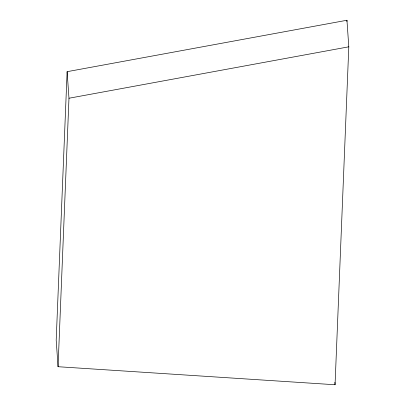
<?xml version="1.0" encoding="UTF-8"?>
<svg xmlns="http://www.w3.org/2000/svg" width="405" height="405" viewBox="0 0 405 405"><rect width="100%" height="100%" fill="white"/><g stroke="black" fill="none" stroke-linecap="round" stroke-linejoin="round"><path stroke-width="0.61" d="M67.119 71.675L56.194 340.154L58.052 366.717L335.051 384.75L348.806 46.813L346.948 20.25L67.119 71.675L68.977 98.238L58.052 366.717M346.898 21.516L346.948 20.25M68.977 98.238L348.806 46.813M334.879 382.279L335.051 384.75"/></g></svg>
